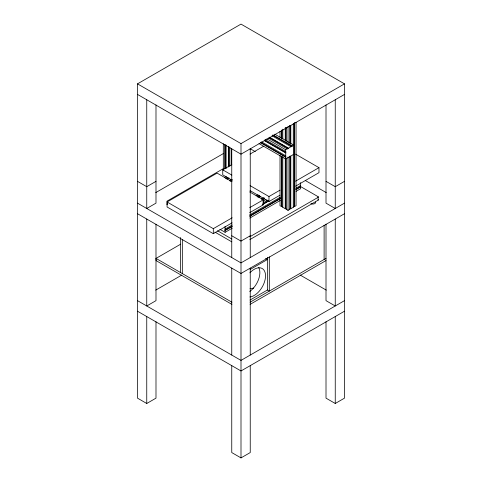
<?xml version="1.0" encoding="UTF-8"?>
<svg xmlns="http://www.w3.org/2000/svg" width="482" height="482" viewBox="0 0 482 482"><rect width="100%" height="100%" fill="white"/><g stroke="black" fill="none" stroke-linecap="round" stroke-linejoin="round"><path stroke-width="0.72" d="M335.249 99.756L335.249 208.483L326.007 203.145L326.007 104.913M285.669 155.77L285.862 151.577L265.04 139.557M268.311 137.96L287.368 148.962L290.905 146.703M274.824 134.201L293.689 145.094L293.689 154.354L285.669 158.982L285.862 155.879L261.599 141.871M272.041 135.804L291.098 146.811L293.689 145.094M155.993 321.705L155.993 398.144L146.751 403.482L137.503 398.144L137.503 83.856L241 24.1L344.497 83.856L344.497 398.144L335.249 403.482L326.007 398.144L326.007 321.705M155.993 181.353L146.751 186.691L137.503 181.353M155.728 192.619L223.425 153.535M137.503 83.856L241 143.606L344.497 83.856M344.497 94.418L241 154.174L137.503 94.418M223.1 168.766L167.176 201.054A0.801 0.464 0 0 0 167.176 201.705L167.176 204.537A0.801 0.464 0 0 1 167.001 204.037M232.143 222.805L213.309 233.68L167.079 206.989L167.079 201.976L217.081 173.11L232.059 181.756M231.86 180.117L222.744 174.852L222.744 169.839L231.836 164.591M250.019 154.095L263.654 146.221M224.329 177.533L226.281 176.406M225.835 178.406L227.787 177.274M226.028 178.732L227.98 177.605M226.92 179.25L229.064 178.015M229.565 180.557L231.517 179.431M229.751 180.883L232.354 179.376M230.649 181.401L232.137 180.539M266.805 138.828L285.669 149.721L287.182 148.854M256.123 195.891L258.075 194.758M257.629 196.758L259.581 195.632M257.822 197.084L259.774 195.957M258.906 197.493L260.858 196.367M231.92 304.389L156.029 260.575L156.029 258.4L180.69 244.163M261.358 198.909L263.311 197.783M261.545 199.241L264.148 197.734M262.443 199.753L264.582 198.518M167.079 201.976L213.309 228.667L232.143 217.792M249.676 207.67L263.311 199.801L263.311 204.808L249.676 212.683M250.092 185.63L268.974 196.529L280.012 190.155M295.599 181.16L318.976 167.664L318.976 172.67L295.599 186.173M262.841 201.271L266.094 199.391M262.654 203.121L267.859 200.114M262.654 204.157L268.504 200.777M262.19 204.856L268.697 201.102M250.092 190.637L268.974 201.542L280.012 195.168M232.258 224.974L224.913 229.215L225.1 232.318L219.864 229.293M249.64 214.936L280.41 197.174M295.834 188.263L300.575 185.528L300.575 182.696M224.913 230.245L232.071 226.112M249.64 215.972L280.217 198.319M295.834 189.299L300.388 186.673L300.388 185.636M225.1 230.577L232.258 226.444M249.827 216.298L280.41 198.644M296.02 189.631L300.575 186.998L300.388 186.673M225.1 232.318L232.258 228.185M249.827 218.045L280.41 200.385M296.02 191.372L300.575 188.739L300.575 186.998M289.537 209.278L293.267 207.344L293.267 154.535M293.267 207.127L296.05 205.736L296.05 122.338M286.519 158.186L286.519 209.495L288.031 210.363L289.537 209.495L289.537 156.15M155.728 290.122L181.768 275.089M250.248 235.77L241 241.108L231.752 235.77M344.497 181.353L335.249 186.691L326.007 181.353M249.845 236.77L318.126 197.349A0.801 0.464 0 0 0 318.126 196.692L300.021 186.239M249.845 239.602L318.126 200.181L318.126 196.692M344.497 203.145L241 262.895L137.503 203.145M344.497 213.713L241 273.463L137.503 213.713M250.019 269.565L267.414 259.521L265.528 258.43M250.019 300.069L267.414 290.025L269.305 291.11L269.305 256.87M250.086 302.208L326.007 258.376M250.086 304.389L326.007 260.557M344.497 300.648L241 360.397L137.503 300.648M344.497 311.209L241 370.965L137.503 311.215M231.752 365.627L231.752 452.562L241 457.9L250.242 452.562L250.242 365.627M250.013 288.694L253.683 288.085M280.012 155.397L280.012 205.736L282.795 207.127M282.795 156.789L282.795 207.344L286.519 209.278M273.312 135.068L292.182 145.968M272.475 135.02L291.99 146.293M269.583 137.219L288.453 148.119M269.396 137.551L288.266 148.444M295.532 154.126L318.976 167.664M264.389 140.214L285.862 152.607M264.202 140.539L285.669 152.939M260.485 142.262L285.862 156.915M260.298 142.588L285.669 157.24M258.997 143.582L285.669 158.982M250.116 148.649L255.321 151.655M305.443 180.593L326.272 192.619M222.744 169.839L231.86 175.105M249.64 191.902L263.311 199.801M300.232 275.089L326.272 290.122M217.496 230.758L231.806 239.018M214.894 232.089L231.806 241.85M156.029 258.4L231.92 302.208M335.249 219.051L335.249 305.986L326.007 300.648L326.007 224.13M335.249 316.547L335.249 403.482M324.115 225.221L324.115 259.467M294.538 122.458L294.538 206.609M294.165 123.211L294.165 206.609M293.267 123.729L293.267 145.516M290.815 125.362L290.815 144.148M290.815 156.168L290.815 208.76M290.435 125.362L290.435 143.395M290.435 156.168L290.435 208.76M289.537 125.35L289.537 143.377M288.031 126.218L288.031 142.75M288.031 157.024L288.031 210.363M286.519 127.603L286.519 141.124M285.669 149.721L285.669 151.469M285.627 127.616L285.627 141.142M285.627 158.421L285.627 208.76M285.248 127.616L285.248 140.389M285.248 158.421L285.248 208.76M282.795 129.206L282.795 138.973M281.898 129.971L281.898 138.238M281.898 156.27L281.898 206.609M281.518 130.724L281.518 138.238M281.518 156.27L281.518 206.609M280.012 131.357L280.012 137.364M268.974 196.529L268.974 201.542M267.414 257.268L267.414 290.025M250.248 148.836L250.248 257.557M250.242 268.125L250.242 355.059M241 143.606L241 457.9M231.752 148.836L231.752 257.557M231.752 268.125L231.752 355.059M231.33 148.329L231.33 164.856M229.818 147.239L229.818 166.242M228.926 146.721L228.926 166.254M228.546 146.721L228.546 167.007M226.094 145.088L226.094 168.598M225.196 144.57L225.196 168.61M225.1 226.269L225.1 229.101M224.817 144.57L224.817 168.61M223.311 143.696L223.311 169.995M213.309 228.667L213.309 233.68M182.335 239.343L182.335 273.583M180.449 237.506L180.449 272.493M155.993 104.913L155.993 203.145L146.751 208.483L146.751 99.756M155.993 224.202L155.993 300.648L146.751 305.986L146.751 219.051M146.751 316.553L146.751 403.482M249.875 272.818A16.008 9.242 -60 0 1 265.528 275.861A16.008 9.242 -60 0 1 249.875 296.978M258.701 267.48A16.008 9.242 -60 0 1 249.73 291.447M315.481 202.06A2.729 1.579 0 0 1 314.21 203.832A2.729 1.579 0 0 1 310.914 203.585M318.126 199.524A0.801 0.464 0 0 1 318.126 200.181"/></g></svg>
